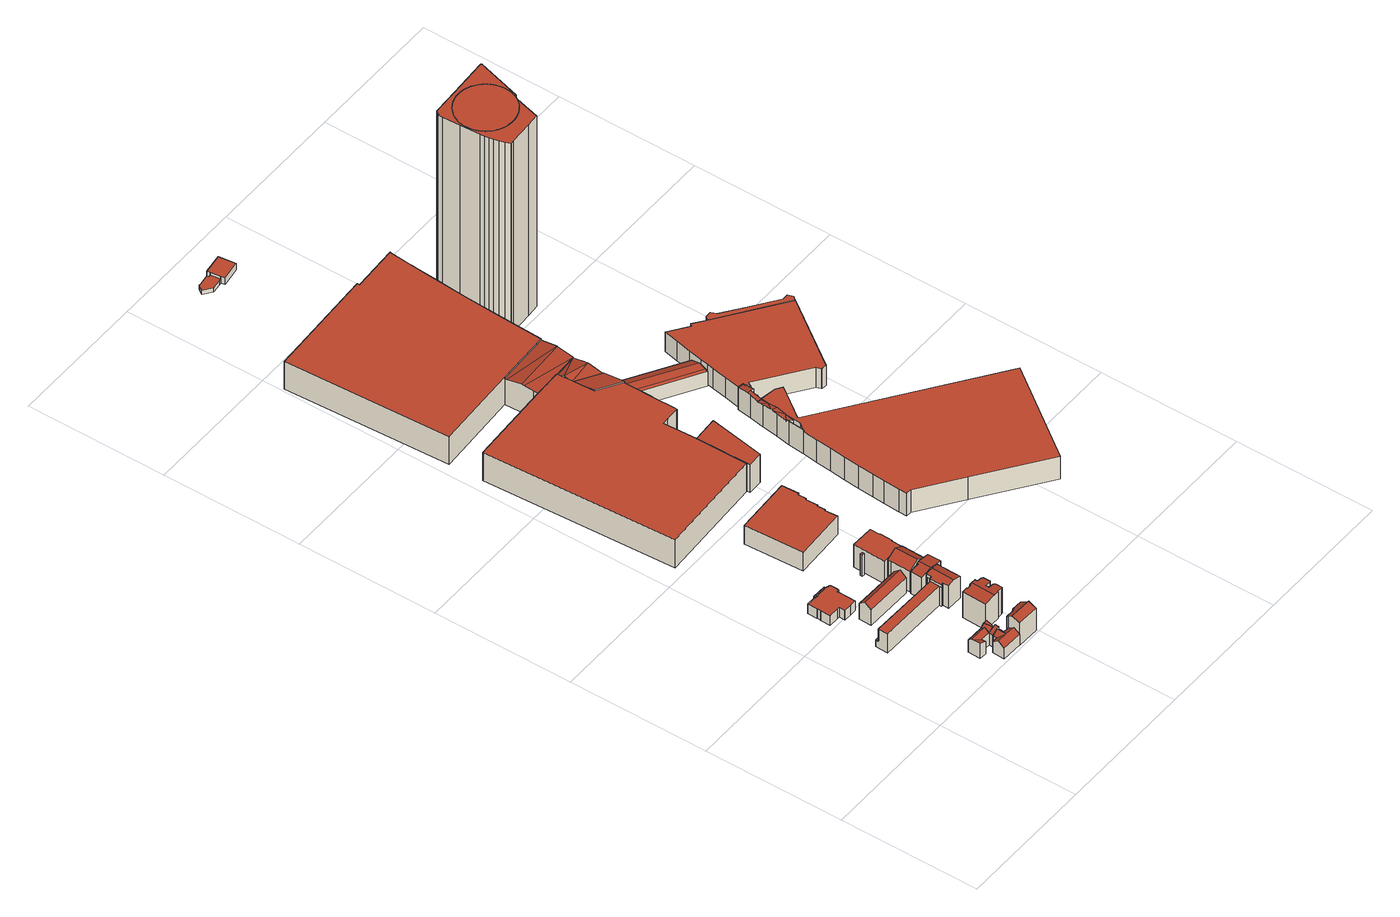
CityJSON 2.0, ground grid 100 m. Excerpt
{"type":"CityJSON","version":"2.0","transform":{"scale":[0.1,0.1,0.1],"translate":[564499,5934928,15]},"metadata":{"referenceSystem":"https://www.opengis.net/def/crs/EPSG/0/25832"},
"CityObjects":{
"building1":{"type":"Building","attributes":{"Gemeindeschluessel":"02000000","Geometrietyp2DReferenz":"3000","function":"31001_1010","roofType":"3100","measuredHeight":12.69,"storeysAboveGround":3},"geometry":[{"type":"MultiSurface","lod":"2","boundaries":[[[0,1,2,3,4,5]],[[0,6,7,8]],[[5,9,10,11,7,6]],[[10,12,11]],[[13,14,15,16]],[[5,4,9]],[[17,3,2,18]],[[18,2,1,19]],[[17,18,19,20,21,13,16,22,23]],[[24,25,26,22,16,15]],[[8,7,11,12,23,22,26]],[[14,13,21,27,28]],[[27,21,20,0]],[[17,23,12,10,9,4,3]],[[5,6,0]],[[20,19,1,0]],[[8,29,0]],[[29,8,26,25]],[[29,25,24,28,27,0]],[[14,28,24,15]]],"semantics":{"surfaces":[{"type":"RoofSurface"},{"type":"WallSurface"},{"type":"GroundSurface"}],"values":[0,0,0,0,1,1,1,1,2,1,1,1,1,1,1,1,1,0,0,0]}}]},
"building2":{"type":"Building","attributes":{"Gemeindeschluessel":"02000000","Geometrietyp2DReferenz":"3000","function":"31001_3030","roofType":"1000","measuredHeight":7.97,"storeysAboveGround":2},"geometry":[{"type":"MultiSurface","lod":"2","boundaries":[[[30,31,32,33,34]],[[35,36,37,38]],[[38,37,39,40]],[[40,39,41,42]],[[42,41,43,44]],[[44,43,45,46]],[[46,45,47,48]],[[48,47,49,50]],[[51,52,53,54]],[[54,53,36,35]],[[55,56,57,58]],[[58,57,59,60]],[[60,59,61,62]],[[34,63,64,30]],[[65,66,67,68]],[[68,67,69,70]],[[70,69,71,72]],[[72,71,73,74]],[[74,73,75,76]],[[76,75,77,78]],[[78,77,79,80]],[[80,79,81,82]],[[82,81,83,84]],[[85,33,32,86]],[[86,32,31,87]],[[88,61,59,57,56,83,81,79,77,75,73,71,69,67,66,64,63,89,49,47,45,43,41,39,37,36,53,52]],[[55,58,60,62,90,51,54,35,38,40,42,44,46,48,50,91,85,86,87,65,68,70,72,74,76,78,80,82,84]],[[65,87,31,30,64,66]],[[85,91,89,63,34,33]],[[55,84,83,56]],[[90,62,61,88]],[[51,90,88,52]],[[91,50,49,89]]],"semantics":{"surfaces":[{"type":"RoofSurface"},{"type":"WallSurface"},{"type":"GroundSurface"}],"values":[0,1,1,1,1,1,1,1,1,1,1,1,1,1,1,1,1,1,1,1,1,1,1,1,1,0,2,1,1,1,1,1,1]}}]},
"building3":{"type":"Building","attributes":{"Gemeindeschluessel":"02000000","Geometrietyp2DReferenz":"3000","function":"31001_1010","roofType":"3100","measuredHeight":12.2,"storeysAboveGround":3},"geometry":[{"type":"MultiSurface","lod":"2","boundaries":[[[92,93,94,95]],[[92,95,96,97,98,99,100,101]],[[102,103,94,93,104]],[[105,99,98,106,107]],[[108,101,100,109,110]],[[92,101,108,104,93]],[[109,100,99,105]],[[106,98,97,111]],[[111,97,96,112]],[[96,95,94,103,112]],[[108,110,102,104]],[[102,110,109,105,107]],[[102,107,106,111]],[[111,112,103,102]]],"semantics":{"surfaces":[{"type":"WallSurface"},{"type":"GroundSurface"},{"type":"RoofSurface"}],"values":[0,1,2,0,0,0,0,0,0,0,2,2,2,2]}}]},
"building4":{"type":"Building","attributes":{"Gemeindeschluessel":"02000000","Geometrietyp2DReferenz":"3000","function":"31001_1120","roofType":"1000","measuredHeight":19.97,"storeysAboveGround":4},"geometry":[{"type":"MultiSurface","lod":"2","boundaries":[[[113,114,115,116,117]],[[118,119,120,121]],[[121,116,115,118]],[[122,114,113,123]],[[123,113,117,124]],[[125,126,127,128]],[[128,127,129,130]],[[130,129,131,132]],[[132,131,133,134]],[[134,133,135,136]],[[137,138,139,140]],[[141,142,143,144]],[[144,143,145,146]],[[147,148,149,150]],[[151,152,153,154,155,122,123,124,156,125,128,130,132,134,136,141,144,146,157,147,150,158]],[[159,160,161,135,133,131,129,127,126,162,163]],[[139,138,164,145,143,142,161,160,165]],[[166,151,158,167]],[[167,158,150,149]],[[152,151,166,140,139]],[[147,157,164,138,137,148]],[[145,164,157,146]],[[139,165,153,152]],[[154,153,165,160,159]],[[141,136,135,161,142]],[[125,156,120,119,126]],[[159,163,155,154]],[[162,126,119,118,115,114]],[[122,155,163,162,114]],[[156,124,117,116,121,120]],[[167,149,148,137,140,166]]],"semantics":{"surfaces":[{"type":"RoofSurface"},{"type":"WallSurface"},{"type":"GroundSurface"}],"values":[0,0,1,1,1,1,1,1,1,1,1,1,1,1,2,0,0,1,1,1,1,1,1,1,1,1,1,1,1,1,0]}}]},
"building5":{"type":"Building","attributes":{"Gemeindeschluessel":"02000000","Geometrietyp2DReferenz":"3000","function":"31001_1010","roofType":"3100","measuredHeight":16.64,"storeysAboveGround":4},"geometry":[{"type":"MultiSurface","lod":"2","boundaries":[[[168,169,170,171]],[[169,172,173,170]],[[174,168,171,175]],[[176,173,172,177]],[[177,172,169,168,174]],[[175,171,170,173,176]],[[175,176,177,174]]],"semantics":{"surfaces":[{"type":"RoofSurface"},{"type":"WallSurface"},{"type":"GroundSurface"}],"values":[0,0,1,1,1,1,2]}}]},
"building6":{"type":"Building","attributes":{"Gemeindeschluessel":"02000000","Geometrietyp2DReferenz":"3000","function":"31001_1120","roofType":"2100","measuredHeight":21.16,"storeysAboveGround":5},"geometry":[{"type":"MultiSurface","lod":"2","boundaries":[[[178,179,180,181]],[[182,183,184,185,186,187,188,189,190,191,192]],[[193,194,195,196]],[[192,180,179,182]],[[197,178,181,198]],[[199,191,190,200]],[[200,190,189,201]],[[201,189,188,202]],[[202,188,187,203]],[[203,187,186,204]],[[195,185,184,196]],[[205,194,193,206]],[[207,197,198,199,200,201,202,203,204,205,206]],[[207,206,193,196,184,183]],[[205,204,186,185,195,194]],[[197,207,183,182,179,178]],[[199,198,181,180,192,191]]],"semantics":{"surfaces":[{"type":"RoofSurface"},{"type":"WallSurface"},{"type":"GroundSurface"}],"values":[0,0,0,1,1,1,1,1,1,1,1,1,2,1,1,1,1]}}]},
"building7":{"type":"Building","attributes":{"Gemeindeschluessel":"02000000","Geometrietyp2DReferenz":"3000","function":"31001_1120","roofType":"3100","measuredHeight":22.4,"storeysAboveGround":5},"geometry":[{"type":"MultiSurface","lod":"2","boundaries":[[[208,209,210,211]],[[211,210,212,213]],[[213,212,214,215]],[[215,214,216,217]],[[218,219,220,221]],[[221,220,222,223]],[[224,225,226,227]],[[227,226,228,229]],[[229,228,230,231]],[[231,230,232,233]],[[233,232,234,235]],[[235,234,236,237]],[[237,236,238,239]],[[239,238,240,241]],[[242,243,244,245]],[[218,221,223,246,208,211,213,215,217,224,227,229,231,233,235,237,239,241,242,245]],[[244,243,240,238,236,234,232,230,228,226,225,247,248,222,220,219]],[[240,243,242,241]],[[244,219,218,245]],[[224,217,216,247,225]],[[246,223,222,248,249]],[[209,208,246,249]],[[209,249,248,247,216,214,212,210]]],"semantics":{"surfaces":[{"type":"WallSurface"},{"type":"GroundSurface"},{"type":"RoofSurface"}],"values":[0,0,0,0,0,0,0,0,0,0,0,0,0,0,0,1,2,0,0,0,0,0,2]}}]},
"building8":{"type":"Building","attributes":{"Gemeindeschluessel":"02000000","Geometrietyp2DReferenz":"3000","function":"31001_2100","roofType":"1000","measuredHeight":17.6,"storeysAboveGround":4},"geometry":[{"type":"MultiSurface","lod":"2","boundaries":[[[250,251,252,253]],[[254,255,256,257]],[[257,256,251,250]],[[256,255,252,251]],[[255,254,253,252]],[[254,257,250,253]]],"semantics":{"surfaces":[{"type":"GroundSurface"},{"type":"RoofSurface"},{"type":"WallSurface"}],"values":[0,1,2,2,2,2]}}]},
"building9":{"type":"Building","attributes":{"Gemeindeschluessel":"02000000","Geometrietyp2DReferenz":"3000","function":"31001_1120","roofType":"3100","measuredHeight":19.42,"storeysAboveGround":4},"geometry":[{"type":"MultiSurface","lod":"2","boundaries":[[[258,259,260,261,262,263,264]],[[265,266,267,268]],[[268,267,269,270]],[[270,269,271,272]],[[272,271,273,274]],[[275,261,260,276]],[[276,260,259,277]],[[277,259,258,278]],[[279,280,265,268,270,272,274,275,276,277,278]],[[266,265,280,281]],[[275,274,273,262,261]],[[281,280,279,264,263]],[[279,278,258,264]],[[281,263,262,273,271,269,267,266]]],"semantics":{"surfaces":[{"type":"RoofSurface"},{"type":"WallSurface"},{"type":"GroundSurface"}],"values":[0,1,1,1,1,1,1,1,2,1,1,1,1,0]}}]},
"building10":{"type":"Building","attributes":{"Gemeindeschluessel":"02000000","Geometrietyp2DReferenz":"3000","function":"31001_1010","roofType":"3100","measuredHeight":21.54,"storeysAboveGround":4},"geometry":[{"type":"MultiSurface","lod":"2","boundaries":[[[282,283,284,285,286,287]],[[288,287,286,289]],[[289,286,285,290]],[[290,285,284,291]],[[292,293,294,295]],[[295,294,296,297]],[[298,299,282,287,288]],[[298,288,289,290,291,292,295,297]],[[299,298,297,296]],[[292,291,284,283,293]],[[299,296,294,293,283,282]]],"semantics":{"surfaces":[{"type":"RoofSurface"},{"type":"WallSurface"},{"type":"GroundSurface"}],"values":[0,1,1,1,1,1,1,2,1,1,0]}}]},
"building11":{"type":"Building","attributes":{"Gemeindeschluessel":"02000000","Geometrietyp2DReferenz":"3000","function":"31001_3060","roofType":"1000","measuredHeight":18.72,"storeysAboveGround":4},"geometry":[{"type":"MultiSurface","lod":"2","boundaries":[[[300,301,302,303,304,305,306,307,308]],[[309,310,311,312,313,314,315,316,317]],[[309,308,307,310]],[[310,307,306,311]],[[311,306,305,312]],[[312,305,304,313]],[[313,304,303,314]],[[314,303,302,315]],[[315,302,301,316]],[[316,301,300,317]],[[317,300,308,309]]],"semantics":{"surfaces":[{"type":"RoofSurface"},{"type":"GroundSurface"},{"type":"WallSurface"}],"values":[0,1,2,2,2,2,2,2,2,2,2]}}]},
"building12":{"type":"Building","attributes":{"Gemeindeschluessel":"02000000","Geometrietyp2DReferenz":"3000","function":"31001_2500","roofType":"1000","measuredHeight":15.27,"storeysAboveGround":1},"geometry":[{"type":"MultiSurface","lod":"2","boundaries":[[[318,319,320,321]],[[321,320,322,323]],[[323,322,324,325]],[[325,324,326,327]],[[327,326,328,329]],[[330,331,332,333]],[[333,332,334,335]],[[335,334,336,337]],[[338,339,328,326,324,322,320,319,336,334,332,331,340]],[[318,321,323,325,327,329,341,342,343,330,333,335,337]],[[343,342,338,340]],[[342,341,339,338]],[[341,329,328,339]],[[318,337,336,319]],[[330,343,340,331]]],"semantics":{"surfaces":[{"type":"WallSurface"},{"type":"RoofSurface"},{"type":"GroundSurface"}],"values":[0,0,0,0,0,0,0,0,1,2,0,0,0,0,0]}}]},
"building13":{"type":"Building","attributes":{"name":"Halle A1","Gemeindeschluessel":"02000000","Geometrietyp2DReferenz":"3000","function":"31001_2060","roofType":"1000","measuredHeight":24.27,"storeysAboveGround":2},"geometry":[{"type":"MultiSurface","lod":"2","boundaries":[[[344,345,346,347,348,349]],[[350,351,352,353]],[[354,355,356,357,358,359,360,361]],[[362,363,364,365]],[[366,347,346,367]],[[367,346,345,368]],[[353,356,355,350]],[[369,359,358,370]],[[370,358,357]],[[371,372,373,374]],[[374,373,375,376]],[[376,375,377,378]],[[378,377,379,380]],[[380,379,381,382]],[[382,381,383,384]],[[384,383,385,386]],[[387,388,389,371,374,376,378,380,382,384,386,390,362,365,391,392,393,394,366,367,368,395,396,397]],[[352,351,395,368,345,344]],[[398,397,396,355,354,399]],[[348,347,366,394,400,401,402]],[[403,364,363,404,385,383,381,379,377,375,373,372,369,370,357,405,406,401,400,407,408]],[[406,349,348,402]],[[408,407,393,392]],[[354,361,409,410,411,399]],[[409,361,360,389,388,412]],[[407,400,394,393]],[[388,387,413,414,412]],[[387,397,398,415,413]],[[371,389,360,359,369,372]],[[396,395,351,350,355]],[[406,405,349]],[[406,402,401]],[[405,357,356,353]],[[364,403,391,365]],[[403,408,392,391]],[[404,363,362,390]],[[385,404,390,386]],[[410,409,412,414]],[[411,410,414,413,415]],[[411,415,398,399]],[[352,344,349,405,353]]],"semantics":{"surfaces":[{"type":"RoofSurface"},{"type":"WallSurface"},{"type":"GroundSurface"}],"values":[0,0,0,1,1,1,1,1,1,1,1,1,1,1,1,1,2,1,1,1,0,0,1,1,1,1,1,1,1,1,1,1,1,1,1,1,1,0,0,0,0]}}]},
"building14":{"type":"Building","attributes":{"Gemeindeschluessel":"02000000","Geometrietyp2DReferenz":"3000","function":"31001_2010","roofType":"1000","measuredHeight":23.21,"storeysAboveGround":3},"geometry":[{"type":"MultiSurface","lod":"2","boundaries":[[[416,417,418,419]],[[419,418,420,421]],[[420,418,417,422,423,424]],[[425,416,419,421,426,427]],[[426,421,420,424]],[[416,425,422,417]],[[425,427,423,422]],[[427,426,424,423]]],"semantics":{"surfaces":[{"type":"WallSurface"},{"type":"RoofSurface"},{"type":"GroundSurface"}],"values":[0,0,1,2,0,0,0,0]}}]},
"building15":{"type":"Building","attributes":{"name":"Halle A4","Gemeindeschluessel":"02000000","Geometrietyp2DReferenz":"3000","function":"31001_2060","roofType":"1000","measuredHeight":23.85,"storeysAboveGround":4},"geometry":[{"type":"MultiSurface","lod":"2","boundaries":[[[428,429,430,431]],[[432,433,429,428]],[[434,435,436,437,433,432]],[[438,439,440,435,434]],[[441,442,443,444]],[[445,446,447,448]],[[448,447,449,450]],[[450,449,451,452]],[[452,451,453,454]],[[454,453,455,456]],[[456,455,457,458]],[[458,457,459,460]],[[461,462,463,464]],[[464,463,465,466]],[[466,465,467,468]],[[468,467,469,470]],[[430,471,472,431]],[[473,437,436,474]],[[475,440,439,476]],[[476,439,438,477]],[[461,464,466,468,470,473,474,475,476,477,478,441,444,445,448,450,452,454,456,458,460]],[[473,470,469,471,430,429,433,437]],[[478,477,438,434,432,428,431,472]],[[442,441,478,472]],[[475,474,436,435,440]],[[462,461,460,459]],[[446,445,444,443]],[[446,443,442,472,471,469,467,465,463,462,459,457,455,453,451,449,447]]],"semantics":{"surfaces":[{"type":"RoofSurface"},{"type":"WallSurface"},{"type":"GroundSurface"}],"values":[0,0,0,0,1,1,1,1,1,1,1,1,1,1,1,1,1,1,1,1,2,1,1,1,1,1,1,0]}}]},
"building16":{"type":"Building","attributes":{"Gemeindeschluessel":"02000000","Geometrietyp2DReferenz":"3000","function":"31001_3070","roofType":"1000","measuredHeight":5.4,"storeysAboveGround":1},"geometry":[{"type":"MultiSurface","lod":"2","boundaries":[[[479,480,481,482,483,484,485,486,487]],[[488,487,486,489]],[[489,486,485,490]],[[490,485,484,491]],[[491,484,483,492]],[[493,480,479,494]],[[494,479,487,488]],[[495,496,497,498]],[[481,499,500,482]],[[501,502,496,495]],[[503,504,505,506]],[[507,493,494,488,489,490,491,492,501,495,498,503,506]],[[508,507,506,505]],[[504,503,498,497]],[[493,507,508,499,481,480]],[[501,492,483,482,500,502]],[[504,497,496,502,500,499,508,505]]],"semantics":{"surfaces":[{"type":"RoofSurface"},{"type":"WallSurface"},{"type":"GroundSurface"}],"values":[0,1,1,1,1,1,1,1,1,1,1,2,1,1,1,1,0]}}]},
"building17":{"type":"Building","attributes":{"name":"Halle B7","Gemeindeschluessel":"02000000","Geometrietyp2DReferenz":"3000","function":"31001_2060","roofType":"1000","measuredHeight":19.76,"storeysAboveGround":2},"geometry":[{"type":"MultiSurface","lod":"2","boundaries":[[[509,510,511,512,513,514,515,516]],[[517,518,519,520]],[[517,521,522,518]],[[521,523,524,522]],[[523,525,526,524]],[[523,527,528,525]],[[529,530,531,532,533]],[[534,535,536,537,538,539,540,541,542]],[[543,544,545,546]],[[546,545,547,548]],[[548,547,549,550]],[[550,549,551,552]],[[552,551,553,554]],[[554,553,555,556]],[[556,555,557,558]],[[509,559,510]],[[560,561,562,563]],[[563,562,564,565]],[[566,515,514,567]],[[568,513,512]],[[509,516,569]],[[511,570,512]],[[541,530,529,527,542]],[[527,529,533,528]],[[527,523,571]],[[527,571,572,534,542]],[[573,574,575,576]],[[576,575,577,578]],[[578,577,579,580]],[[581,582,583,584]],[[584,583,585,586]],[[586,585,587,588]],[[588,587,589,590]],[[590,589,591,592]],[[592,591,593,594]],[[594,593,595,596]],[[596,595,597,598]],[[540,599,530,541]],[[600,539,538,601]],[[601,538,537,602]],[[602,537,536,603]],[[603,536,535,604]],[[564,562,561,605,606,579,577,575,574,572,571,523,517,559,509,569,557,555,553,551,549,547,545,544]],[[607,519,518,522,524,526,608]],[[560,563,565,543,546,548,550,552,554,556,558,566,567,607,608,609,581,584,586,588,590,592,594,596,598,600,601,602,603,604,573,576,578,580,610,611]],[[611,610,606,605]],[[607,567,514,513,568,520,519]],[[609,608,526,525,528,533,532]],[[582,581,609,532,531]],[[600,598,597,599,540,539]],[[573,604,535,534,572,574]],[[610,580,579,606]],[[559,517,570,511,510]],[[517,523,521]],[[560,611,605,561]],[[543,565,564,544]],[[566,558,557,569,516,515]],[[582,531,530,599,597,595,593,591,589,587,585,583]],[[512,570,517,520,568]]],"semantics":{"surfaces":[{"type":"RoofSurface"},{"type":"WallSurface"},{"type":"GroundSurface"}],"values":[0,0,0,0,0,0,0,0,1,1,1,1,1,1,1,1,1,1,1,1,1,1,1,1,1,1,1,1,1,1,1,1,1,1,1,1,1,1,1,1,1,1,0,1,2,1,1,1,1,1,1,1,1,1,1,1,1,0,0]}}]},
"building18":{"type":"Building","attributes":{"Gemeindeschluessel":"02000000","Geometrietyp2DReferenz":"3000","function":"51001_1008","roofType":"1000","measuredHeight":158.26},"geometry":[{"type":"MultiSurface","lod":"2","boundaries":[[[612,613,614,615]],[[615,614,616,617]],[[617,616,618,619]],[[619,618,620,621]],[[621,620,622,623]],[[623,622,624,625]],[[625,624,626,627]],[[627,626,628,629]],[[629,628,630,631]],[[631,630,632,633]],[[633,632,634,635]],[[635,634,636,637]],[[637,636,638,639]],[[639,638,640,641]],[[641,640,642,643]],[[643,642,644,645]],[[645,644,646,647]],[[647,646,648,649]],[[649,648,650,651]],[[651,650,652,653]],[[653,652,654,655]],[[655,654,656,657]],[[657,656,658,659]],[[659,658,660,661]],[[661,660,662,663]],[[663,662,664,665]],[[665,664,666,667]],[[667,666,668,669]],[[669,668,670,671]],[[671,670,672,673]],[[673,672,674,675]],[[675,674,676,677]],[[677,676,678,679]],[[679,678,680,681]],[[681,680,682,683]],[[683,682,684,685]],[[685,684,686,687]],[[687,686,688,689]],[[689,688,690,691]],[[691,690,692,693]],[[693,692,694,695]],[[695,694,696,697]],[[697,696,698,699]],[[699,698,700,701]],[[701,700,702,703]],[[703,702,704,705]],[[705,704,706,707]],[[707,706,708,709]],[[709,708,710,711]],[[711,710,712,713]],[[713,712,714,715]],[[715,714,716,717]],[[717,716,718,719]],[[719,718,720,721]],[[721,720,722,723]],[[723,722,724,725]],[[725,724,726,727]],[[727,726,728,729]],[[729,728,730,731]],[[731,730,732,733]],[[733,732,734,735]],[[736,737,738,739]],[[739,738,740,741]],[[741,740,742,743]],[[743,742,744,745]],[[745,744,746,747]],[[747,746,748,749]],[[749,748,750,751]],[[751,750,752,753]],[[753,752,754,755]],[[755,754,756,757]],[[757,756,758,759]],[[759,758,760,761]],[[761,760,762,763]],[[763,762,764,765]],[[766,767,613,612]],[[768,769,770,771]],[[771,770,772,773]],[[773,772,774,775]],[[775,774,776,777]],[[776,774,772,770,769,764,762,760,758,756,754,752,750,748,746,744,742,740,738,737,778,734,732,730,728,726,724,722,720,718,716,714,712,710,708,706,704,702,700,698,696,694,692,690,688,686,684,682,680,678,676,674,672,670,668,666,664,662,660,658,656,654,652,650,648,646,644,642,640,638,636,634,632,630,628,626,624,622,620,618,616,614,613,767]],[[779,736,739,741,743,745,747,749,751,753,755,757,759,761,763,765,768,771,773,775,777,766,612,615,617,619,621,623,625,627,629,631,633,635,637,639,641,643,645,647,649,651,653,655,657,659,661,663,665,667,669,671,673,675,677,679,681,683,685,687,689,691,693,695,697,699,701,703,705,707,709,711,713,715,717,719,721,723,725,727,729,731,733,735]],[[766,777,776,767]],[[768,765,764,769]],[[736,779,778,737]],[[779,735,734,778]]],"semantics":{"surfaces":[{"type":"WallSurface"},{"type":"RoofSurface"},{"type":"GroundSurface"}],"values":[0,0,0,0,0,0,0,0,0,0,0,0,0,0,0,0,0,0,0,0,0,0,0,0,0,0,0,0,0,0,0,0,0,0,0,0,0,0,0,0,0,0,0,0,0,0,0,0,0,0,0,0,0,0,0,0,0,0,0,0,0,0,0,0,0,0,0,0,0,0,0,0,0,0,0,0,0,0,0,0,1,2,0,0,0,0]}}]},
"building19":{"type":"Building","attributes":{"Gemeindeschluessel":"02000000","Geometrietyp2DReferenz":"3000","function":"31001_2540","roofType":"1000","measuredHeight":158.47},"geometry":[{"type":"MultiSurface","lod":"2","boundaries":[[[780,781,782,783]],[[784,785,786,787]],[[787,786,788,789]],[[789,788,790,791]],[[791,790,792,793]],[[793,792,794,795]],[[795,794,796,797]],[[797,796,798,799]],[[799,798,800,801]],[[801,800,802,803]],[[803,802,804,805]],[[805,804,781,780]],[[806,807,808,809]],[[809,808,810,811]],[[811,810,812,813]],[[813,812,814,815]],[[815,814,706,816]],[[816,706,718,817]],[[817,718,818,819]],[[819,818,820,821]],[[809,811,813,815,816,817,819,821,784,787,789,791,793,795,797,799,801,803,805,780,783,822,823,806,824,825,826,827,828,829]],[[820,818,718,706,814,812,810,808,807,830,831,782,781,804,802,800,798,796,794,792,790,788,786,785]],[[820,785,784,821]],[[830,807,806,823]],[[831,830,823,822]],[[782,831,822,783]],[[809,829,828,827,826,825,824,806]]],"semantics":{"surfaces":[{"type":"WallSurface"},{"type":"GroundSurface"},{"type":"RoofSurface"}],"values":[0,0,0,0,0,0,0,0,0,0,0,0,0,0,0,0,0,0,0,0,1,2,0,0,0,0,2]}}]},
"building20":{"type":"Building","attributes":{"name":"Halle B1","Gemeindeschluessel":"02000000","Geometrietyp2DReferenz":"3000","function":"31001_2060","roofType":"1000","measuredHeight":16.76,"storeysAboveGround":2},"geometry":[{"type":"MultiSurface","lod":"2","boundaries":[[[832,833,834,835,836,837,838,839,840]],[[841,842,843,844]],[[844,843,845,846]],[[846,845,847,848]],[[848,847,849,850]],[[851,852,853,854]],[[854,853,855,856]],[[856,855,857,858]],[[858,857,859,860]],[[840,861,862,832]],[[863,864,865,866]],[[866,865,867,868]],[[869,870,871,872]],[[872,871,873,874]],[[874,873,875,876]],[[876,875,877,878]],[[878,877,879,880]],[[880,879,881,882]],[[883,839,838,884]],[[884,838,837,885]],[[885,837,836,886]],[[886,836,835,887]],[[887,835,834,888]],[[888,834,833,889]],[[863,866,868,869,872,874,876,878,880,882,841,844,846,848,850,851,854,856,858,860,890,883,884,885,886,887,888,889]],[[864,863,889,833,832,862]],[[870,869,868,867]],[[883,890,861,840,839]],[[842,841,882,881]],[[861,890,860,859]],[[852,851,850,849]],[[852,849,847,845,843,842,881,879,877,875,873,871,870,867,865,864,862,861,859,857,855,853]]],"semantics":{"surfaces":[{"type":"RoofSurface"},{"type":"WallSurface"},{"type":"GroundSurface"}],"values":[0,1,1,1,1,1,1,1,1,1,1,1,1,1,1,1,1,1,1,1,1,1,1,1,2,1,1,1,1,1,1,0]}}]}
},
"vertices":[
[719,163,124],[718,134,124],[722,134,125],[776,132,148],[777,161,148],[758,162,140],[748,162,149],[750,223,149],[721,224,124],[777,161,124],[777,162,124],[750,223,148],[778,222,148],[647,136,22],[647,136,124],[594,138,148],[594,138,22],[776,132,22],[722,134,22],[718,134,22],[719,163,22],[648,166,22],[597,228,22],[778,222,22],[596,197,148],[596,198,149],[597,228,124],[648,166,124],[648,165,124],[720,194,149],
[502,1197,71],[503,1222,66],[402,1225,66],[401,1225,66],[400,1200,71],[306,1033,10],[306,1033,89],[308,1104,89],[308,1104,10],[310,1103,89],[310,1103,10],[311,1131,89],[311,1131,10],[308,1131,89],[308,1131,10],[310,1201,89],[310,1201,10],[380,1200,89],[380,1200,10],[380,1194,89],[380,1194,10],[376,1032,10],[376,1032,89],[376,1031,89],[376,1031,10],[497,988,10],[497,988,89],[452,989,89],[452,989,10],[396,990,89],[396,990,10],[395,990,89],[395,990,10],[400,1200,89],[502,1197,89],[502,1191,10],[502,1191,89],[514,1191,89],[514,1191,10],[519,1186,89],[519,1186,10],[518,1178,89],[518,1178,10],[520,1178,89],[520,1178,10],[518,1134,89],[518,1134,10],[517,1134,89],[517,1134,10],[517,1126,89],[517,1126,10],[512,1122,89],[512,1122,10],[500,1122,89],[500,1122,10],[401,1225,10],[402,1225,10],[503,1222,10],[396,1032,89],[400,1194,89],[396,1032,10],[400,1194,10],
[826,13,24],[826,13,112],[676,18,112],[676,18,24],[679,108,24],[721,107,24],[722,134,24],[789,132,24],[788,105,24],[829,103,24],[753,61,146],[678,63,146],[827,58,146],[789,132,113],[722,134,113],[755,133,146],[829,103,112],[788,105,113],[788,105,112],[721,107,113],[679,108,113],
[824,605,174],[824,590,174],[826,675,174],[316,685,174],[315,616,174],[826,675,69],[827,697,69],[317,707,69],[316,685,69],[824,590,15],[824,605,15],[315,616,15],[827,697,15],[827,697,194],[827,678,194],[827,678,15],[843,678,200],[843,678,15],[844,716,200],[844,716,15],[882,715,212],[882,715,15],[882,709,212],[882,709,15],[952,672,69],[952,672,194],[950,584,194],[950,584,69],[904,709,15],[904,709,210],[904,717,210],[904,717,15],[952,716,195],[952,716,15],[995,671,15],[995,671,69],[1008,659,69],[1008,659,15],[996,583,15],[950,584,15],[949,543,15],[838,546,15],[839,590,15],[317,707,15],[951,672,15],[1010,594,15],[838,546,199],[886,545,215],[890,709,215],[824,590,194],[839,590,199],[951,672,195],[949,543,194],[996,583,69],[1010,594,69],
[794,828,141],[795,873,179],[449,880,179],[448,835,141],[796,918,141],[450,925,141],[794,828,13],[448,835,13],[450,925,13],[796,918,13],
[984,8,207],[986,66,233],[828,71,233],[826,13,207],[986,66,226],[986,67,226],[987,66,226],[989,126,191],[910,128,191],[910,119,197],[893,119,196],[892,111,202],[829,113,202],[829,103,207],[828,71,226],[1019,65,82],[1021,125,82],[989,126,95],[987,66,95],[984,8,22],[826,13,22],[829,103,22],[829,113,22],[892,111,22],[893,119,22],[910,119,22],[910,128,22],[1021,125,22],[1019,65,22],[986,67,22],
[819,431,19],[819,431,231],[859,430,236],[859,430,19],[859,422,236],[859,422,19],[887,421,240],[887,421,19],[887,429,240],[887,429,19],[980,258,19],[980,258,232],[939,259,238],[939,259,19],[939,255,238],[939,255,19],[944,427,19],[944,427,238],[943,412,238],[943,412,19],[980,411,233],[980,411,19],[992,403,231],[992,403,19],[992,352,231],[992,352,19],[982,346,232],[982,346,19],[941,348,238],[941,348,19],[941,323,238],[941,323,19],[980,322,232],[980,322,19],[993,313,19],[993,313,230],[992,265,230],[992,265,19],[814,258,19],[907,428,243],[903,256,243],[814,258,231],
[774,1140,13],[774,1122,13],[755,1123,13],[756,1141,13],[756,1141,189],[755,1123,189],[774,1122,189],[774,1140,189],
[986,715,196],[986,725,196],[986,744,196],[986,808,196],[896,811,210],[895,717,210],[904,717,208],[806,805,16],[806,805,196],[862,804,205],[862,804,16],[862,801,205],[862,801,16],[879,801,207],[879,801,16],[879,811,207],[879,811,16],[986,808,16],[986,744,16],[986,725,16],[986,715,16],[904,717,16],[803,719,16],[803,719,196],
[885,811,230],[889,979,230],[816,980,187],[816,973,187],[816,956,187],[813,813,187],[813,813,15],[816,956,15],[816,973,15],[816,980,15],[949,978,15],[949,978,194],[961,978,187],[961,978,15],[961,972,187],[961,972,15],[957,809,15],[957,809,187],
[816,980,197],[949,978,197],[951,1049,197],[956,1049,197],[958,1141,197],[955,1141,197],[957,1211,197],[793,1215,197],[785,981,197],[785,981,10],[793,1215,10],[957,1211,10],[955,1141,10],[958,1141,10],[956,1049,10],[951,1049,10],[949,978,10],[816,980,10],
[962,1695,13],[962,1695,165],[966,1607,165],[966,1607,13],[958,1606,165],[958,1606,13],[961,1546,165],[961,1546,13],[954,1546,165],[954,1546,13],[959,1455,165],[959,1455,13],[974,1877,13],[974,1877,165],[980,1758,165],[980,1758,13],[969,1757,165],[969,1757,13],[972,1696,165],[972,1696,13],[586,1438,165],[586,1435,165],[566,1858,165],[586,1435,13],[586,1438,13],[566,1858,13],
[1057,3366,265],[1058,3408,257],[1059,3456,247],[1059,3477,243],[1058,3477,243],[882,3415,265],[1056,3256,243],[1056,3288,249],[1057,3366,264],[885,3361,243],[1060,3253,245],[1056,3256,245],[885,3361,245],[889,3277,255],[893,3200,265],[1056,3101,265],[1056,3102,264],[1060,3099,264],[924,2468,22],[924,2468,255],[928,2104,255],[928,2104,22],[1059,3477,22],[1059,3456,22],[1058,3408,22],[1056,3101,255],[893,3200,255],[1056,3095,22],[1056,3095,255],[1056,3072,255],[1056,3072,22],[1057,2903,255],[1057,2903,22],[1057,2879,255],[1057,2879,22],[1059,2735,255],[1059,2735,22],[1059,2710,255],[1059,2710,22],[1052,2710,255],[1052,2710,22],[957,2706,255],[957,2706,22],[1528,2877,22],[1518,2822,22],[1056,3102,22],[912,2704,22],[149,2064,22],[78,3429,22],[677,3460,22],[766,3464,22],[1056,3288,22],[1056,3256,22],[1545,2957,22],[1545,2957,140],[1060,3253,140],[766,3464,255],[879,3469,255],[879,3469,243],[149,2064,255],[912,2704,255],[884,3391,255],[881,3439,255],[677,3460,255],[78,3429,255],[1060,3099,140],[1060,3119,152],[1060,3179,165],[1518,2822,142],[1528,2877,162],[1521,2838,152],[1531,2891,165],
[1030,2082,26],[1030,2082,258],[929,2077,258],[929,2077,26],[928,2104,258],[928,2104,26],[1036,2080,258],[1104,2478,258],[924,2468,258],[1036,2080,26],[924,2468,26],[1104,2478,26],
[673,3686,248],[1062,3599,267],[1065,3720,246],[672,3700,246],[678,3580,267],[1062,3598,267],[679,3563,264],[1058,3477,246],[1059,3477,246],[1059,3480,247],[683,3495,252],[684,3460,246],[766,3464,246],[66,3668,29],[66,3668,257],[5,4843,257],[5,4843,29],[802,4884,29],[802,4884,257],[803,4866,257],[803,4866,29],[1132,4883,257],[1132,4883,29],[1131,4873,257],[1131,4873,29],[1120,4732,257],[1120,4732,29],[1118,4709,257],[1118,4709,29],[1114,4659,257],[1114,4659,29],[1104,4515,257],[1104,4515,29],[1099,4443,29],[1099,4443,257],[1090,4300,257],[1090,4300,29],[1077,4052,257],[1077,4052,29],[1070,3874,257],[1070,3874,29],[1065,3724,257],[1065,3724,29],[1065,3720,257],[672,3700,257],[1059,3480,29],[1059,3477,29],[766,3464,29],[684,3460,29],[683,3495,29],[672,3700,29],
[430,5671,58],[495,5680,58],[517,5683,58],[507,5754,58],[493,5752,58],[491,5767,58],[400,5754,58],[401,5756,58],[370,5717,58],[370,5717,26],[401,5756,26],[400,5754,26],[491,5767,26],[493,5752,26],[495,5680,26],[430,5671,26],[505,5777,26],[505,5777,80],[645,5796,80],[645,5796,26],[517,5683,80],[507,5754,80],[508,5754,26],[508,5754,80],[662,5674,26],[662,5674,80],[522,5654,80],[522,5654,26],[518,5683,26],[518,5683,80],
[1401,2030,202],[1439,2081,164],[1444,2137,164],[1422,2154,193],[1410,2162,208],[1406,2136,209],[1393,2026,211],[1392,2017,211],[1451,2199,202],[1424,2267,209],[1421,2242,205],[1411,2168,194],[1458,2264,211],[1426,2278,211],[1465,2330,202],[1428,2291,209],[1441,2379,195],[1436,2350,200],[1472,2392,193],[1443,2396,193],[1472,2392,198],[1480,2474,213],[1456,2477,213],[1453,2457,209],[1443,2396,198],[1488,2389,164],[1498,2448,164],[1513,2446,164],[1514,2451,164],[1500,2453,164],[1501,2459,164],[1503,2470,164],[1480,2474,164],[1472,2392,164],[1327,1214,15],[1327,1214,202],[1329,1270,202],[1329,1270,15],[1335,1384,202],[1335,1384,15],[1341,1469,202],[1341,1469,15],[1349,1582,202],[1349,1582,15],[1358,1694,202],[1358,1694,15],[1369,1805,202],[1369,1805,15],[1380,1916,202],[1380,1916,15],[1439,2081,202],[2123,660,15],[2123,660,202],[1658,1000,202],[1658,1000,15],[1367,1212,202],[1367,1212,15],[1393,2026,15],[1406,2136,15],[1410,2162,193],[1392,2017,202],[1444,2137,193],[1472,2392,202],[1488,2389,202],[1488,2388,15],[1488,2388,202],[1576,2375,202],[1576,2375,15],[1587,2373,202],[1587,2373,15],[1629,2343,202],[1629,2343,15],[1470,2561,15],[1470,2561,198],[1512,2554,198],[1512,2554,15],[1508,2535,201],[1508,2535,15],[1513,2532,202],[1513,2532,15],[1511,2519,204],[1511,2519,15],[1510,2513,205],[1510,2513,15],[1521,2510,205],[1521,2510,15],[1520,2504,206],[1520,2504,15],[1509,2506,206],[1509,2506,15],[1503,2470,213],[1501,2459,15],[1500,2453,15],[1514,2451,15],[1513,2446,15],[1498,2448,15],[2590,1299,202],[1466,2120,202],[1421,2242,15],[1436,2350,15],[1453,2457,15],[1466,2120,15],[2590,1299,15],
[1122,4318,53],[1122,4318,1636],[1123,4335,1636],[1123,4335,53],[1125,4352,1636],[1125,4352,53],[1129,4369,1636],[1129,4369,53],[1134,4385,1636],[1134,4385,53],[1141,4401,1636],[1141,4401,53],[1149,4416,1636],[1149,4416,53],[1158,4431,1636],[1158,4431,53],[1168,4444,1636],[1168,4444,53],[1180,4457,1636],[1180,4457,53],[1192,4469,1636],[1192,4469,53],[1206,4480,1636],[1206,4480,53],[1212,4484,1636],[1212,4484,53],[1219,4488,1636],[1219,4488,53],[1226,4492,1636],[1226,4492,53],[1233,4496,1636],[1233,4496,53],[1240,4500,1636],[1240,4500,53],[1247,4503,1636],[1247,4503,53],[1263,4508,1636],[1263,4508,53],[1278,4513,1636],[1278,4513,53],[1294,4516,1636],[1294,4516,53],[1311,4517,1636],[1311,4517,53],[1327,4518,1636],[1327,4518,53],[1343,4517,1636],[1343,4517,53],[1360,4515,1636],[1360,4515,53],[1376,4511,1636],[1376,4511,53],[1391,4506,1636],[1391,4506,53],[1406,4500,1636],[1406,4500,53],[1421,4493,1636],[1421,4493,53],[1435,4484,1636],[1435,4484,53],[1448,4474,1636],[1448,4474,53],[1461,4464,1636],[1461,4464,53],[1472,4452,1636],[1472,4452,53],[1483,4440,1636],[1483,4440,53],[1492,4426,1636],[1492,4426,53],[1501,4412,1636],[1501,4412,53],[1508,4397,1636],[1508,4397,53],[1514,4382,1636],[1514,4382,53],[1518,4366,1636],[1518,4366,53],[1522,4350,1636],[1522,4350,53],[1524,4334,1636],[1524,4334,53],[1525,4318,1636],[1525,4318,53],[1524,4304,1636],[1524,4304,53],[1523,4290,1636],[1523,4290,53],[1520,4276,1636],[1520,4276,53],[1517,4263,1636],[1517,4263,53],[1513,4250,1636],[1513,4250,53],[1508,4237,1636],[1508,4237,53],[1506,4232,1636],[1506,4232,53],[1503,4227,1636],[1503,4227,53],[1501,4222,1636],[1501,4222,53],[1498,4218,1636],[1498,4218,53],[1496,4213,1636],[1496,4213,53],[1493,4209,1636],[1493,4209,53],[1483,4195,1636],[1483,4195,53],[1472,4182,1636],[1472,4182,53],[1461,4170,1636],[1461,4170,53],[1448,4159,1636],[1448,4159,53],[1434,4149,1636],[1434,4149,53],[1419,4140,1636],[1419,4140,53],[1404,4133,1636],[1404,4133,53],[1388,4127,1636],[1388,4127,53],[1356,4118,53],[1356,4118,1636],[1339,4116,1636],[1339,4116,53],[1322,4116,1636],[1322,4116,53],[1305,4117,1636],[1305,4117,53],[1288,4119,1636],[1288,4119,53],[1272,4122,1636],[1272,4122,53],[1256,4128,1636],[1256,4128,53],[1240,4134,1636],[1240,4134,53],[1225,4142,1636],[1225,4142,53],[1211,4150,1636],[1211,4150,53],[1198,4160,1636],[1198,4160,53],[1185,4171,1636],[1185,4171,53],[1174,4183,1636],[1174,4183,53],[1163,4195,1636],[1163,4195,53],[1154,4209,1636],[1154,4209,53],[1123,4302,53],[1123,4302,1636],[1146,4223,53],[1146,4223,1636],[1138,4238,1636],[1138,4238,53],[1133,4253,1636],[1133,4253,53],[1128,4269,1636],[1128,4269,53],[1125,4285,1636],[1125,4285,53],[1372,4122,1636],[1372,4122,53],
[1103,4510,51],[1103,4510,1636],[1115,4510,1636],[1115,4510,51],[1185,4013,51],[1185,4013,1636],[1168,4013,1636],[1168,4013,51],[1167,4014,1636],[1167,4014,51],[1152,4046,1636],[1152,4046,51],[1139,4084,1636],[1139,4084,51],[1131,4116,1636],[1131,4116,51],[1126,4145,1636],[1126,4145,51],[1121,4177,1636],[1121,4177,51],[1118,4209,1636],[1118,4209,51],[1111,4349,1636],[1111,4349,51],[1104,4475,1636],[1104,4475,51],[1316,4544,51],[1316,4544,1636],[1608,4560,1636],[1608,4560,51],[1607,4556,1636],[1607,4556,51],[1611,4556,1636],[1611,4556,51],[1518,4234,1636],[1518,4234,51],[1508,4237,51],[1493,4209,51],[1444,4027,1636],[1444,4027,51],[1354,4022,1636],[1354,4022,51],[1127,4534,51],[1243,4540,51],[1313,4586,51],[1457,4593,51],[1470,4608,51],[1528,4611,51],[1527,4622,51],[1627,4628,51],[1243,4540,1636],[1127,4534,1636],
[2271,2723,192],[2290,2750,200],[2276,2786,205],[2238,2789,200],[2057,2919,200],[1903,3033,200],[1886,3069,204],[1848,3071,199],[1829,3045,192],[1470,2561,37],[1470,2561,200],[1489,2668,200],[1489,2668,37],[1508,2773,200],[1508,2773,37],[1518,2822,200],[1518,2822,37],[1528,2877,200],[1528,2877,37],[1549,2980,37],[1549,2980,200],[1571,3083,200],[1571,3083,37],[1596,3191,200],[1596,3191,37],[1731,3092,200],[1731,3092,37],[1743,3108,200],[1743,3108,37],[1829,3045,200],[2271,2723,200],[1927,2246,37],[1927,2246,200],[1893,2249,200],[1893,2249,37],[1888,2250,200],[1888,2250,37],[1877,2286,37],[1877,2286,200],[1539,2532,200],[1539,2532,37],[1538,2531,200],[1538,2531,37],[1530,2519,200],[1530,2519,37],[1513,2532,200],[1513,2532,37],[1508,2535,200],[1508,2535,37],[1512,2554,200],[1512,2554,37],[1848,3071,37],[1886,3069,37],[1903,3033,37],[2057,2919,37],[2238,2789,37],[2276,2786,37],[2290,2750,37],[1829,3045,37]
]}
